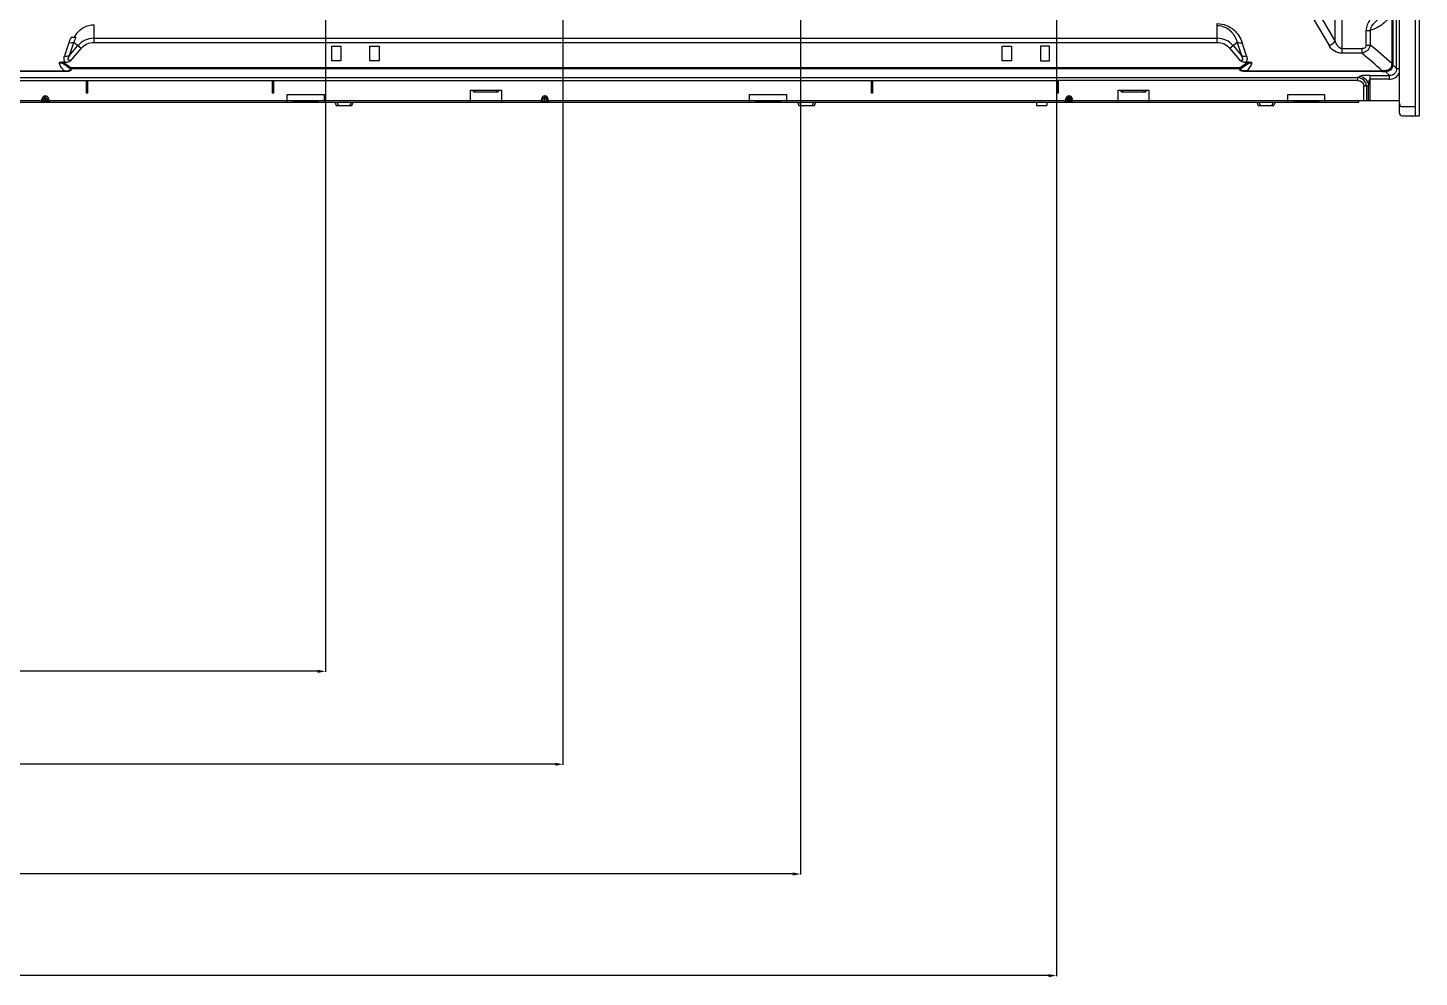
# Model space of a CAD drawing. Header units: millimetres. Extents: x -815 to 2586, y -393 to 7795.
# Drawn here: x 1975.6 to 2426.8, y -242.7 to 65.4 of the extents above; entities that cross this region are included whole.
import ezdxf

# ---------------------------------------------------------------- set-up
doc = ezdxf.new("R2010")
doc.units = ezdxf.units.MM
doc.header["$LTSCALE"] = 46.255
doc.header["$PDMODE"] = 3
doc.header["$PDSIZE"] = 0.3125
doc.layers.get('0').update_dxf_attribs({"linetype": 'CONTINUOUS'})
doc.layers.get('Defpoints').update_dxf_attribs({"linetype": 'CONTINUOUS'})
doc.styles.get("Standard").update_dxf_attribs({"font": 'simfang.ttf'})
doc.dimstyles.new('DIMSTYLE_1', dxfattribs={"dimtxt": 3.5, "dimasz": 2.5, "dimexe": 0.18, "dimexo": 0.0625, "dimgap": 0.09, "dimtad": 1, "dimdsep": 46, "dimtxsty": 'Standard', "dimblk": '_FILLED', "dimblk1": '_FILLED', "dimblk2": '_FILLED', "dimcen": 0.09, "dimclrt": 5, "dimadec": 0, "dimazin": 0, "dimtp": 0.01, "dimtm": 0.01, "dimtfac": 1, "dimtofl": 0, "dimtmove": 0, "dimatfit": 3, "dimldrblk": '_FILLED', "dimfxl": 1, "dimtolj": 1, "dimarcsym": 0})

# ---------------------------------------------------------------- blocks, each defined once
blk = doc.blocks.new('2321213')
at = {"color": 7, "linetype": 'Continuous'}
for p, q in [((-1739.01, -2557.51), (-1739.01, -2420.54)), ((-1738.71, -2420.49), (-1738.71, -2557.51)), ((-1740.31, -2557.26), (-1740.31, -2421.83)), ((-1740.55, -2553.67), (-1740.55, -2431.54)), ((-1745.51, -2551.42), (-1745.51, -2546.42)), ((-1744.98, -2546.42), (-1744.98, -2552.44)), ((-1745.51, -2551.42), (-1746.89, -2549.08)), ((-1740.92, -2549.1), (-1740.92, -2553.25)), ((-1740.85, -2549.1), (-1740.85, -2553.25)), ((-1846.1, -2550.13), (-1846.1, -2551.58)), ((-1755.08, -2551.58), (-1755.08, -2550.03)), ((-1747.38, -2549.47), (-1746.01, -2551.81)), ((-1847.92, -2551.12), (-1847.56, -2551.12)), ((-1846.1, -2551.21), (-1755.08, -2551.21)), ((-1743.01, -2550.58), (-1742.66, -2550.58)), ((-1743.01, -2551.77), (-1743.01, -2550.58)), ((-1742.66, -2551.77), (-1742.66, -2550.58)), ((-1848.13, -2551.59), (-1848.48, -2552.65)), ((-1848.07, -2552.61), (-1847.72, -2551.56)), ((-1848.07, -2552.61), (-1847.4, -2551.82)), ((-1847.88, -2552.95), (-1847.12, -2552.06)), ((-1847.12, -2552.06), (-1847.72, -2551.56)), ((-1755.08, -2551.58), (-1846.1, -2551.58)), ((-1753.46, -2551.56), (-1754.05, -2552.06)), ((-1754.05, -2552.06), (-1753.3, -2552.95)), ((-1753.77, -2551.82), (-1753.11, -2552.61)), ((-1753.46, -2551.56), (-1753.11, -2552.61)), ((-1752.69, -2552.65), (-1753.04, -2551.59)), ((-1744.98, -2552.06), (-1743.33, -2552.06)), ((-1743.33, -2552.44), (-1744.98, -2552.44)), ((-1743.33, -2552.44), (-1743.33, -2552.06)), ((-1743.01, -2551.77), (-1742.66, -2551.77)), ((-1848.4, -2553.17), (-1848.69, -2553.17)), ((-1848.01, -2553.58), (-1848.07, -2553.66)), ((-1847.94, -2553.6), (-1753.24, -2553.6)), ((-1847.94, -2553.81), (-1847.94, -2553.6)), ((-1753.24, -2553.7), (-1847.94, -2553.7)), ((-1753.24, -2553.81), (-1753.24, -2553.6)), ((-1753.17, -2553.58), (-1753.11, -2553.66)), ((-1752.49, -2553.17), (-1752.77, -2553.17)), ((-1740.92, -2553.25), (-1740.85, -2553.25)), ((-1740.55, -2553.67), (-1740.84, -2553.38)), ((-1740.55, -2553.67), (-1740.31, -2553.67)), ((-1972.43, -2554.41), (-1743.69, -2554.41)), ((-1767.96, -2554.67), (-1948.16, -2554.67)), ((-1867.57, -2553.88), (-1848.47, -2553.88)), ((-1848.47, -2553.9), (-1867.57, -2553.9)), ((-1848.47, -2553.9), (-1848.47, -2553.88)), ((-1846.69, -2555.67), (-1846.69, -2554.66)), ((-1846.61, -2554.66), (-1846.61, -2555.67)), ((-1831.62, -2555.67), (-1831.62, -2554.66)), ((-1831.55, -2554.66), (-1831.55, -2555.67)), ((-1783.1, -2555.67), (-1783.1, -2554.66)), ((-1783.02, -2554.66), (-1783.02, -2555.67)), ((-1768.03, -2555.67), (-1768.03, -2554.66)), ((-1743.67, -2554.65), (-1767.96, -2554.65)), ((-1767.96, -2554.66), (-1767.96, -2555.67)), ((-1752.68, -2553.85), (-1741.7, -2553.85)), ((-1752.68, -2553.92), (-1752.68, -2553.85)), ((-1741.7, -2553.92), (-1752.68, -2553.92)), ((-1743.5, -2554.29), (-1743.69, -2554.41)), ((-1743.69, -2554.65), (-1743.69, -2554.41)), ((-1742.7, -2554.23), (-1741.12, -2554.23)), ((-1742.7, -2554.23), (-1742.7, -2556.26)), ((-1741.12, -2554.54), (-1742.7, -2554.54)), ((-1741.7, -2553.92), (-1741.7, -2553.85)), ((-1741.42, -2553.93), (-1741.12, -2554.23)), ((-1741.12, -2554.54), (-1741.12, -2554.23)), ((-1850.07, -2555.9), (-1850, -2555.9)), ((-1850.07, -2555.9), (-1850.07, -2556.41)), ((-1850, -2556.41), (-1850, -2555.9)), ((-1846.61, -2555.67), (-1846.69, -2555.67)), ((-1831.55, -2555.67), (-1831.62, -2555.67)), ((-1830.45, -2555.79), (-1827.45, -2555.79)), ((-1830.45, -2556.41), (-1830.45, -2555.79)), ((-1827.45, -2555.79), (-1827.45, -2556.41)), ((-1815.58, -2555.42), (-1813.08, -2555.42)), ((-1815.58, -2556.41), (-1815.58, -2555.42)), ((-1815.33, -2555.57), (-1815.33, -2555.42)), ((-1815.33, -2555.57), (-1813.33, -2555.57)), ((-1815.21, -2555.42), (-1815.21, -2555.57)), ((-1813.46, -2555.57), (-1813.46, -2555.42)), ((-1813.33, -2555.42), (-1813.33, -2555.57)), ((-1813.08, -2555.42), (-1813.08, -2556.41)), ((-1809.59, -2555.9), (-1809.52, -2555.9)), ((-1809.59, -2555.9), (-1809.59, -2556.41)), ((-1809.52, -2556.41), (-1809.52, -2555.9)), ((-1792.97, -2555.79), (-1789.97, -2555.79)), ((-1792.97, -2556.41), (-1792.97, -2555.79)), ((-1789.97, -2555.79), (-1789.97, -2556.41)), ((-1783.02, -2555.67), (-1783.1, -2555.67)), ((-1767.96, -2555.67), (-1768.03, -2555.67)), ((-1767.12, -2555.9), (-1767.05, -2555.9)), ((-1767.12, -2555.9), (-1767.12, -2556.41)), ((-1767.05, -2556.41), (-1767.05, -2555.9)), ((-1763.11, -2555.42), (-1760.61, -2555.42)), ((-1763.11, -2556.41), (-1763.11, -2555.42)), ((-1762.86, -2555.57), (-1762.86, -2555.42)), ((-1762.86, -2555.57), (-1760.86, -2555.57)), ((-1762.73, -2555.42), (-1762.73, -2555.57)), ((-1760.98, -2555.57), (-1760.98, -2555.42)), ((-1760.86, -2555.42), (-1760.86, -2555.57)), ((-1760.61, -2555.42), (-1760.61, -2556.41)), ((-1749.36, -2555.79), (-1746.37, -2555.79)), ((-1749.36, -2556.41), (-1749.36, -2555.79)), ((-1746.37, -2555.79), (-1746.37, -2556.41)), ((-1742.97, -2555.11), (-1743.19, -2555.11)), ((-1743.19, -2556.26), (-1743.19, -2555.11)), ((-1742.97, -2555.11), (-1742.82, -2555.02)), ((-1742.97, -2555.11), (-1742.97, -2556.26)), ((-1742.82, -2556.26), (-1742.82, -2555.02)), ((-1972.5, -2556.41), (-1743.61, -2556.41)), ((-1861.06, -2556.27), (-1850.34, -2556.26)), ((-1850.28, -2556.08), (-1850.34, -2556.26)), ((-1850.34, -2556.26), (-1850.22, -2556.3)), ((-1850.17, -2556.11), (-1850.28, -2556.08)), ((-1850.17, -2556.33), (-1850.23, -2556.33)), ((-1850.22, -2556.3), (-1850.17, -2556.11)), ((-1850.17, -2556.33), (-1850.17, -2556.26)), ((-1850, -2556.01), (-1850.07, -2556.01)), ((-1850.07, -2556.4), (-1850, -2556.4)), ((-1849.79, -2556.08), (-1849.91, -2556.11)), ((-1849.91, -2556.11), (-1849.85, -2556.3)), ((-1849.91, -2556.26), (-1849.91, -2556.33)), ((-1849.85, -2556.33), (-1849.91, -2556.33)), ((-1849.85, -2556.3), (-1849.73, -2556.26)), ((-1849.73, -2556.26), (-1849.79, -2556.08)), ((-1849.73, -2556.26), (-1809.86, -2556.26)), ((-1829.95, -2556.41), (-1829.95, -2556.32)), ((-1829.82, -2556.31), (-1829.82, -2556.27)), ((-1828.07, -2556.31), (-1829.82, -2556.31)), ((-1829.82, -2556.31), (-1829.82, -2556.41)), ((-1828.07, -2556.31), (-1828.07, -2556.27)), ((-1828.07, -2556.31), (-1828.07, -2556.41)), ((-1827.95, -2556.32), (-1827.95, -2556.41)), ((-1826.57, -2556.41), (-1826.46, -2556.66)), ((-1826.46, -2556.66), (-1825.19, -2556.66)), ((-1826.28, -2556.66), (-1826.39, -2556.41)), ((-1825.26, -2556.41), (-1825.37, -2556.66)), ((-1825.19, -2556.66), (-1825.08, -2556.41)), ((-1809.8, -2556.08), (-1809.86, -2556.26)), ((-1809.86, -2556.26), (-1809.75, -2556.3)), ((-1809.69, -2556.11), (-1809.8, -2556.08)), ((-1809.75, -2556.3), (-1809.69, -2556.11)), ((-1809.69, -2556.33), (-1809.75, -2556.33)), ((-1809.69, -2556.33), (-1809.69, -2556.11)), ((-1809.52, -2556.01), (-1809.59, -2556.01)), ((-1809.59, -2556.4), (-1809.52, -2556.4)), ((-1809.31, -2556.08), (-1809.43, -2556.11)), ((-1809.43, -2556.11), (-1809.37, -2556.3)), ((-1809.43, -2556.11), (-1809.43, -2556.33)), ((-1809.37, -2556.33), (-1809.43, -2556.33)), ((-1809.37, -2556.3), (-1809.25, -2556.26)), ((-1809.25, -2556.26), (-1809.31, -2556.08)), ((-1809.25, -2556.26), (-1767.39, -2556.26)), ((-1792.47, -2556.41), (-1792.47, -2556.32)), ((-1792.34, -2556.31), (-1792.34, -2556.27)), ((-1790.59, -2556.31), (-1792.34, -2556.31)), ((-1792.34, -2556.31), (-1792.34, -2556.41)), ((-1790.59, -2556.31), (-1790.59, -2556.27)), ((-1790.59, -2556.31), (-1790.59, -2556.41)), ((-1790.47, -2556.32), (-1790.47, -2556.41)), ((-1789.09, -2556.41), (-1788.98, -2556.66)), ((-1788.98, -2556.66), (-1787.71, -2556.66)), ((-1788.8, -2556.66), (-1788.91, -2556.41)), ((-1787.78, -2556.41), (-1787.89, -2556.66)), ((-1787.71, -2556.66), (-1787.59, -2556.41)), ((-1769.73, -2556.41), (-1769.73, -2556.66)), ((-1769.73, -2556.66), (-1768.87, -2556.66)), ((-1768.87, -2556.41), (-1768.87, -2556.66)), ((-1767.33, -2556.08), (-1767.39, -2556.26)), ((-1767.39, -2556.26), (-1767.27, -2556.3)), ((-1767.21, -2556.11), (-1767.33, -2556.08)), ((-1767.27, -2556.3), (-1767.21, -2556.11)), ((-1767.21, -2556.33), (-1767.27, -2556.33)), ((-1767.21, -2556.33), (-1767.21, -2556.11)), ((-1767.05, -2556.01), (-1767.12, -2556.01)), ((-1767.12, -2556.4), (-1767.05, -2556.4)), ((-1766.83, -2556.08), (-1766.95, -2556.11)), ((-1766.95, -2556.11), (-1766.89, -2556.3)), ((-1766.95, -2556.11), (-1766.95, -2556.33)), ((-1766.89, -2556.33), (-1766.95, -2556.33)), ((-1766.89, -2556.3), (-1766.78, -2556.26)), ((-1766.78, -2556.26), (-1766.83, -2556.08)), ((-1766.78, -2556.26), (-1740.31, -2556.26)), ((-1751.86, -2556.41), (-1751.75, -2556.66)), ((-1751.75, -2556.66), (-1750.48, -2556.66)), ((-1751.57, -2556.66), (-1751.68, -2556.41)), ((-1750.55, -2556.41), (-1750.66, -2556.66)), ((-1750.48, -2556.66), (-1750.36, -2556.41)), ((-1748.87, -2556.41), (-1748.87, -2556.32)), ((-1748.74, -2556.31), (-1748.74, -2556.27)), ((-1746.99, -2556.31), (-1748.74, -2556.31)), ((-1748.74, -2556.31), (-1748.74, -2556.41)), ((-1746.99, -2556.31), (-1746.99, -2556.27)), ((-1746.99, -2556.31), (-1746.99, -2556.41)), ((-1746.87, -2556.32), (-1746.87, -2556.41)), ((-1743.61, -2556.41), (-1743.61, -2556.26)), ((-1740.06, -2556.76), (-1739.01, -2556.76)), ((-1740.06, -2557.51), (-1738.71, -2557.51))]:
    blk.add_line(p, q, dxfattribs=at)
for centre, radius, start, end in [((-1845.81, -2552.36), 2.45, 149.635, 161.8395), ((-1845.85, -2552), 1.92, 152.7312, 166.7328), ((-1845.92, -2552.08), 2.01, 141.84, 151.5203), ((-1846.1, -2552.92), 1.7, 90, 140), ((-1755.08, -2552.92), 1.7, 40, 90), ((-1846.1, -2552.92), 1.34, 90, 140), ((-1755.08, -2552.92), 1.34, 40, 90), ((-1785.76, -2603.33), 66.25, 48.3164, 50.1787), ((-1781.96, -2599.76), 62.02, 48.5781, 50.6853), ((-1848.69, -2554.15), 0.982, 89.9967, 103.6855), ((-1752.49, -2554.15), 0.98, 76.3018, 90.0097), ((-1737.31, -2553.54), 3.63, 175.3193, 177.7232), ((-1738.42, -2553.24), 2.43, 180.0718, 183.1555), ((-1849.98, -2556.17), 0.314, 154.5642, 161.9294), ((-1850.36, -2556.27), 0.147, 302.5844, 317.4358), ((-1850.06, -2556.29), 0.11, 198.7076, 205.8705), ((-1849.71, -2556.27), 0.147, 223.2816, 237.9064), ((-1852.97, -2556.44), 3.24, 1.8259, 3.1706), ((-1828.03, -2586.75), 30.43, 89.9405, 90.074), ((-1809.88, -2556.27), 0.147, 302.5844, 317.4358), ((-1809.58, -2556.29), 0.11, 198.7076, 205.8699), ((-1809.23, -2556.27), 0.147, 223.2816, 237.9064), ((-1812.49, -2556.44), 3.24, 1.8259, 3.1706), ((-1790.55, -2586.75), 30.43, 89.9405, 90.074), ((-1767.41, -2556.27), 0.147, 302.5844, 317.4358), ((-1767.1, -2556.29), 0.11, 198.7076, 205.8699), ((-1766.76, -2556.27), 0.147, 223.2816, 237.9064), ((-1770.01, -2556.44), 3.24, 1.8259, 3.1706), ((-1746.95, -2586.75), 30.43, 89.9405, 90.074), ((-1740.06, -2556.51), 0.25, 180, 270), ((-1740.06, -2557.26), 0.25, 180, 270)]:
    blk.add_arc(centre, radius, start, end, dxfattribs=at)
for points, knots in [([(-1742.17, -2548.98), (-1742.27, -2549.1), (-1742.45, -2549.34), (-1742.71, -2549.72), (-1742.94, -2550.12), (-1743, -2550.43), (-1743.01, -2550.58)], [0, 0, 0, 0, 0.249691, 0.500133, 0.749846, 1, 1, 1, 1]), ([(-1740.92, -2549.1), (-1741.08, -2549.47), (-1741.58, -2550.12), (-1742.3, -2550.47), (-1742.66, -2550.58)], [0, 0, 0, 0, 0.519019, 1, 1, 1, 1]), ([(-1847.5, -2550.83), (-1847.34, -2550.63), (-1846.92, -2550.27), (-1846.37, -2550.13), (-1846.09, -2550.13)], [0, 0, 0, 0, 0.475128, 1, 1, 1, 1]), ([(-1755.08, -2550.03), (-1754.83, -2550.03), (-1754.33, -2550.13), (-1753.55, -2550.61), (-1753.17, -2551.19), (-1753.04, -2551.59)], [0, 0, 0, 0, 0.278584, 0.538082, 1, 1, 1, 1]), ([(-1755.08, -2550.19), (-1754.87, -2550.19), (-1754.45, -2550.28), (-1753.82, -2550.71), (-1753.54, -2551.22), (-1753.46, -2551.56)], [0, 0, 0, 0, 0.281987, 0.542454, 1, 1, 1, 1]), ([(-1742.66, -2550.58), (-1742.64, -2550.34), (-1742.27, -2549.89), (-1741.9, -2549.53), (-1741.72, -2549.31)], [0, 0, 0, 0, 0.459758, 1, 1, 1, 1]), ([(-1746.01, -2551.81), (-1745.95, -2551.79), (-1745.76, -2551.71), (-1745.59, -2551.56), (-1745.51, -2551.42)], [0, 0, 0, 0, 0.256498, 1, 1, 1, 1]), ([(-1744.98, -2552.06), (-1745.06, -2552.06), (-1745.24, -2551.98), (-1745.4, -2551.73), (-1745.48, -2551.53), (-1745.51, -2551.42)], [0, 0, 0, 0, 0.257319, 0.631484, 1, 1, 1, 1]), ([(-1847.72, -2551.56), (-1847.75, -2551.57), (-1847.88, -2551.62), (-1848.03, -2551.61), (-1848.13, -2551.59)], [0, 0, 0, 0, 0.221997, 1, 1, 1, 1]), ([(-1753.04, -2551.59), (-1753.08, -2551.6), (-1753.22, -2551.62), (-1753.37, -2551.6), (-1753.46, -2551.56)], [0, 0, 0, 0, 0.272126, 1, 1, 1, 1]), ([(-1744.98, -2552.44), (-1745.2, -2552.44), (-1745.62, -2552.3), (-1745.91, -2551.98), (-1746.01, -2551.81)], [0, 0, 0, 0, 0.529259, 1, 1, 1, 1]), ([(-1742.66, -2551.77), (-1742.71, -2551.93), (-1742.86, -2552.24), (-1743.17, -2552.39), (-1743.33, -2552.44)], [0, 0, 0, 0, 0.501188, 1, 1, 1, 1]), ([(-1743.01, -2551.77), (-1743.01, -2551.85), (-1743.07, -2552.02), (-1743.25, -2552.06), (-1743.33, -2552.06)], [0, 0, 0, 0, 0.485313, 1, 1, 1, 1]), ([(-1848.92, -2553.2), (-1848.84, -2553.2), (-1848.51, -2553.28), (-1848.26, -2553.51), (-1848.07, -2553.66)], [0, 0, 0, 0, 0.246571, 1, 1, 1, 1]), ([(-1848.47, -2553.88), (-1848.53, -2553.83), (-1848.72, -2553.64), (-1848.85, -2553.39), (-1848.92, -2553.2)], [0, 0, 0, 0, 0.262853, 1, 1, 1, 1]), ([(-1848.4, -2553.17), (-1848.47, -2553.1), (-1848.55, -2552.92), (-1848.51, -2552.74), (-1848.48, -2552.65)], [0, 0, 0, 0, 0.506393, 1, 1, 1, 1]), ([(-1848.48, -2552.65), (-1848.44, -2552.66), (-1848.31, -2552.67), (-1848.16, -2552.66), (-1848.07, -2552.61)], [0, 0, 0, 0, 0.272126, 1, 1, 1, 1]), ([(-1848.4, -2553.17), (-1848.35, -2553.17), (-1848.16, -2553.15), (-1847.99, -2553.04), (-1847.88, -2552.95)], [0, 0, 0, 0, 0.251244, 1, 1, 1, 1]), ([(-1847.88, -2552.95), (-1847.91, -2552.96), (-1847.96, -2552.99), (-1848.05, -2553.01), (-1848.15, -2553.02), (-1848.2, -2552.93), (-1848.18, -2552.85), (-1848.14, -2552.74), (-1848.1, -2552.66), (-1848.07, -2552.61)], [0, 0, 0, 0, 0.13408, 0.267308, 0.394222, 0.506197, 0.625144, 0.748305, 1, 1, 1, 1]), ([(-1847.94, -2553.81), (-1847.96, -2553.81), (-1848.03, -2553.77), (-1848.05, -2553.7), (-1848.07, -2553.66)], [0, 0, 0, 0, 0.326587, 1, 1, 1, 1]), ([(-1753.3, -2552.95), (-1753.27, -2552.96), (-1753.21, -2552.99), (-1753.13, -2553.01), (-1753.03, -2553.02), (-1752.98, -2552.93), (-1753, -2552.85), (-1753.04, -2552.74), (-1753.08, -2552.66), (-1753.11, -2552.61)], [0, 0, 0, 0, 0.134073, 0.267294, 0.394217, 0.506213, 0.625171, 0.748323, 1, 1, 1, 1]), ([(-1753.11, -2553.66), (-1753.12, -2553.68), (-1753.14, -2553.74), (-1753.19, -2553.81), (-1753.24, -2553.81)], [0, 0, 0, 0, 0.299802, 1, 1, 1, 1]), ([(-1753.11, -2552.61), (-1753.08, -2552.63), (-1752.95, -2552.67), (-1752.8, -2552.67), (-1752.69, -2552.65)], [0, 0, 0, 0, 0.221998, 1, 1, 1, 1]), ([(-1753.11, -2553.66), (-1752.91, -2553.51), (-1752.66, -2553.28), (-1752.34, -2553.2), (-1752.26, -2553.2)], [0, 0, 0, 0, 0.753561, 1, 1, 1, 1]), ([(-1752.69, -2552.65), (-1752.67, -2552.74), (-1752.63, -2552.92), (-1752.71, -2553.1), (-1752.77, -2553.17)], [0, 0, 0, 0, 0.493564, 1, 1, 1, 1]), ([(-1752.26, -2553.2), (-1752.28, -2553.26), (-1752.38, -2553.5), (-1752.53, -2553.72), (-1752.68, -2553.85)], [0, 0, 0, 0, 0.242469, 1, 1, 1, 1]), ([(-1740.84, -2553.38), (-1740.85, -2553.52), (-1740.97, -2553.82), (-1741.27, -2553.93), (-1741.42, -2553.93)], [0, 0, 0, 0, 0.49996, 1, 1, 1, 1]), ([(-1740.93, -2553.4), (-1740.94, -2553.51), (-1741.04, -2553.74), (-1741.27, -2553.84), (-1741.38, -2553.84)], [0, 0, 0, 0, 0.501998, 1, 1, 1, 1]), ([(-1740.55, -2553.67), (-1740.54, -2553.82), (-1740.64, -2554.14), (-1740.97, -2554.24), (-1741.12, -2554.23)], [0, 0, 0, 0, 0.499939, 1, 1, 1, 1]), ([(-1740.84, -2553.38), (-1740.85, -2553.38), (-1740.88, -2553.39), (-1740.91, -2553.39), (-1740.93, -2553.4)], [0, 0, 0, 0, 0.175587, 1, 1, 1, 1]), ([(-1848.47, -2553.9), (-1848.37, -2553.9), (-1848.19, -2553.89), (-1848, -2553.86), (-1847.94, -2553.81)], [0, 0, 0, 0, 0.565563, 1, 1, 1, 1]), ([(-1847.94, -2553.81), (-1847.97, -2553.83), (-1848.05, -2553.85), (-1848.23, -2553.88), (-1848.37, -2553.88), (-1848.47, -2553.88)], [0, 0, 0, 0, 0.202663, 0.451173, 1, 1, 1, 1]), ([(-1752.68, -2553.92), (-1752.79, -2553.92), (-1752.95, -2553.91), (-1753.13, -2553.87), (-1753.22, -2553.84), (-1753.24, -2553.81)], [0, 0, 0, 0, 0.573227, 0.825572, 1, 1, 1, 1]), ([(-1752.68, -2553.85), (-1752.78, -2553.86), (-1752.93, -2553.87), (-1753.11, -2553.84), (-1753.21, -2553.84), (-1753.24, -2553.81)], [0, 0, 0, 0, 0.539852, 0.786132, 1, 1, 1, 1]), ([(-1742.97, -2555.11), (-1742.98, -2554.93), (-1743.14, -2554.57), (-1743.51, -2554.42), (-1743.69, -2554.41)], [0, 0, 0, 0, 0.500246, 1, 1, 1, 1]), ([(-1743.67, -2554.65), (-1743.55, -2554.65), (-1743.29, -2554.74), (-1743.19, -2554.99), (-1743.19, -2555.11)], [0, 0, 0, 0, 0.505176, 1, 1, 1, 1]), ([(-1742.7, -2554.23), (-1742.84, -2554.23), (-1743.05, -2554.23), (-1743.32, -2554.24), (-1743.45, -2554.27), (-1743.5, -2554.29)], [0, 0, 0, 0, 0.527205, 0.78803, 1, 1, 1, 1]), ([(-1743.5, -2554.29), (-1743.33, -2554.32), (-1743.01, -2554.52), (-1742.85, -2554.85), (-1742.82, -2555.02)], [0, 0, 0, 0, 0.488518, 1, 1, 1, 1]), ([(-1742.7, -2554.54), (-1742.77, -2554.57), (-1742.8, -2554.78), (-1742.81, -2554.94), (-1742.82, -2555.02)], [0, 0, 0, 0, 0.491516, 1, 1, 1, 1]), ([(-1741.42, -2553.93), (-1741.41, -2553.93), (-1741.4, -2553.9), (-1741.39, -2553.86), (-1741.38, -2553.84)], [0, 0, 0, 0, 0.182576, 1, 1, 1, 1]), ([(-1741.12, -2554.54), (-1740.95, -2554.54), (-1740.59, -2554.44), (-1740.37, -2554.15), (-1740.31, -2554)], [0, 0, 0, 0, 0.500484, 1, 1, 1, 1]), ([(-1850.07, -2555.9), (-1850.11, -2555.91), (-1850.2, -2555.93), (-1850.25, -2556), (-1850.27, -2556.04)], [0, 0, 0, 0, 0.49895, 1, 1, 1, 1]), ([(-1809.59, -2555.9), (-1809.64, -2555.91), (-1809.74, -2555.94), (-1809.79, -2556.03), (-1809.8, -2556.08)], [0, 0, 0, 0, 0.498273, 1, 1, 1, 1]), ([(-1809.31, -2556.08), (-1809.33, -2556.03), (-1809.38, -2555.94), (-1809.48, -2555.91), (-1809.52, -2555.9)], [0, 0, 0, 0, 0.501729, 1, 1, 1, 1]), ([(-1767.12, -2555.9), (-1767.16, -2555.91), (-1767.26, -2555.94), (-1767.31, -2556.03), (-1767.33, -2556.08)], [0, 0, 0, 0, 0.498273, 1, 1, 1, 1]), ([(-1766.83, -2556.08), (-1766.85, -2556.03), (-1766.9, -2555.94), (-1767, -2555.91), (-1767.05, -2555.9)], [0, 0, 0, 0, 0.501729, 1, 1, 1, 1]), ([(-1850.34, -2556.26), (-1850.34, -2556.28), (-1850.34, -2556.32), (-1850.35, -2556.36), (-1850.35, -2556.39)], [0, 0, 0, 0, 0.297637, 1, 1, 1, 1]), ([(-1850.35, -2556.39), (-1850.35, -2556.4), (-1850.34, -2556.4), (-1850.35, -2556.41), (-1850.35, -2556.41)], [0, 0, 0, 0, 0.740667, 1, 1, 1, 1]), ([(-1850.28, -2556.39), (-1850.29, -2556.4), (-1850.3, -2556.4), (-1850.3, -2556.41), (-1850.31, -2556.41)], [0, 0, 0, 0, 0.503376, 1, 1, 1, 1]), ([(-1850.23, -2556.33), (-1850.23, -2556.33), (-1850.23, -2556.31), (-1850.23, -2556.31), (-1850.22, -2556.3)], [0, 0, 0, 0, 0.301844, 1, 1, 1, 1]), ([(-1850.07, -2556.4), (-1850.08, -2556.4), (-1850.1, -2556.39), (-1850.12, -2556.39), (-1850.13, -2556.38)], [0, 0, 0, 0, 0.328476, 1, 1, 1, 1]), ([(-1849.98, -2556.39), (-1849.98, -2556.39), (-1849.99, -2556.4), (-1850, -2556.4), (-1850, -2556.4)], [0, 0, 0, 0, 0.465541, 1, 1, 1, 1]), ([(-1849.91, -2556.33), (-1849.91, -2556.33), (-1849.92, -2556.36), (-1849.95, -2556.39), (-1849.98, -2556.39)], [0, 0, 0, 0, 0.194598, 1, 1, 1, 1]), ([(-1849.85, -2556.3), (-1849.85, -2556.31), (-1849.85, -2556.31), (-1849.84, -2556.33), (-1849.85, -2556.33)], [0, 0, 0, 0, 0.697971, 1, 1, 1, 1]), ([(-1849.73, -2556.41), (-1849.72, -2556.41), (-1849.74, -2556.37), (-1849.73, -2556.36), (-1849.73, -2556.34)], [0, 0, 0, 0, 0.267758, 1, 1, 1, 1]), ([(-1829.82, -2556.31), (-1829.84, -2556.31), (-1829.87, -2556.31), (-1829.91, -2556.31), (-1829.94, -2556.32)], [0, 0, 0, 0, 0.316652, 1, 1, 1, 1]), ([(-1827.95, -2556.32), (-1827.94, -2556.32), (-1827.99, -2556.31), (-1827.99, -2556.31), (-1828, -2556.31)], [0, 0, 0, 0, 0.488228, 1, 1, 1, 1]), ([(-1809.86, -2556.26), (-1809.86, -2556.28), (-1809.86, -2556.32), (-1809.87, -2556.37), (-1809.86, -2556.39), (-1809.87, -2556.41), (-1809.87, -2556.41)], [0, 0, 0, 0, 0.38189, 0.706796, 0.923336, 1, 1, 1, 1]), ([(-1809.8, -2556.39), (-1809.81, -2556.4), (-1809.82, -2556.4), (-1809.83, -2556.41), (-1809.83, -2556.41)], [0, 0, 0, 0, 0.503376, 1, 1, 1, 1]), ([(-1809.75, -2556.33), (-1809.75, -2556.33), (-1809.75, -2556.31), (-1809.75, -2556.31), (-1809.75, -2556.3)], [0, 0, 0, 0, 0.301844, 1, 1, 1, 1]), ([(-1809.69, -2556.11), (-1809.68, -2556.1), (-1809.67, -2556.06), (-1809.63, -2556.01), (-1809.59, -2556.01)], [0, 0, 0, 0, 0.286117, 1, 1, 1, 1]), ([(-1809.59, -2556.4), (-1809.61, -2556.4), (-1809.65, -2556.39), (-1809.67, -2556.36), (-1809.68, -2556.34)], [0, 0, 0, 0, 0.4111, 1, 1, 1, 1]), ([(-1809.52, -2556.01), (-1809.51, -2556.01), (-1809.46, -2556.03), (-1809.44, -2556.08), (-1809.43, -2556.11)], [0, 0, 0, 0, 0.26226, 1, 1, 1, 1]), ([(-1809.5, -2556.39), (-1809.5, -2556.39), (-1809.51, -2556.4), (-1809.52, -2556.4), (-1809.52, -2556.4)], [0, 0, 0, 0, 0.479917, 1, 1, 1, 1]), ([(-1809.43, -2556.33), (-1809.43, -2556.33), (-1809.44, -2556.36), (-1809.47, -2556.39), (-1809.5, -2556.39)], [0, 0, 0, 0, 0.206897, 1, 1, 1, 1]), ([(-1809.37, -2556.3), (-1809.37, -2556.31), (-1809.37, -2556.31), (-1809.37, -2556.33), (-1809.37, -2556.33)], [0, 0, 0, 0, 0.697971, 1, 1, 1, 1]), ([(-1809.25, -2556.41), (-1809.24, -2556.41), (-1809.26, -2556.37), (-1809.25, -2556.36), (-1809.25, -2556.34)], [0, 0, 0, 0, 0.267758, 1, 1, 1, 1]), ([(-1792.34, -2556.31), (-1792.35, -2556.31), (-1792.39, -2556.31), (-1792.43, -2556.31), (-1792.46, -2556.32)], [0, 0, 0, 0, 0.316652, 1, 1, 1, 1]), ([(-1790.47, -2556.32), (-1790.46, -2556.32), (-1790.5, -2556.31), (-1790.51, -2556.31), (-1790.52, -2556.31)], [0, 0, 0, 0, 0.488228, 1, 1, 1, 1]), ([(-1767.39, -2556.26), (-1767.39, -2556.28), (-1767.39, -2556.32), (-1767.39, -2556.37), (-1767.39, -2556.39), (-1767.39, -2556.41), (-1767.39, -2556.41)], [0, 0, 0, 0, 0.38189, 0.706796, 0.923336, 1, 1, 1, 1]), ([(-1767.33, -2556.39), (-1767.33, -2556.4), (-1767.34, -2556.4), (-1767.35, -2556.41), (-1767.35, -2556.41)], [0, 0, 0, 0, 0.503376, 1, 1, 1, 1]), ([(-1767.27, -2556.33), (-1767.27, -2556.33), (-1767.27, -2556.31), (-1767.27, -2556.31), (-1767.27, -2556.3)], [0, 0, 0, 0, 0.301844, 1, 1, 1, 1]), ([(-1767.21, -2556.11), (-1767.21, -2556.1), (-1767.19, -2556.06), (-1767.15, -2556.01), (-1767.12, -2556.01)], [0, 0, 0, 0, 0.286118, 1, 1, 1, 1]), ([(-1767.12, -2556.4), (-1767.13, -2556.4), (-1767.17, -2556.39), (-1767.19, -2556.36), (-1767.2, -2556.34)], [0, 0, 0, 0, 0.4111, 1, 1, 1, 1]), ([(-1767.05, -2556.01), (-1767.03, -2556.01), (-1766.98, -2556.03), (-1766.96, -2556.08), (-1766.95, -2556.11)], [0, 0, 0, 0, 0.26226, 1, 1, 1, 1]), ([(-1767.02, -2556.39), (-1767.02, -2556.39), (-1767.03, -2556.4), (-1767.04, -2556.4), (-1767.05, -2556.4)], [0, 0, 0, 0, 0.479917, 1, 1, 1, 1]), ([(-1766.95, -2556.33), (-1766.95, -2556.33), (-1766.97, -2556.36), (-1766.99, -2556.39), (-1767.02, -2556.39)], [0, 0, 0, 0, 0.206897, 1, 1, 1, 1]), ([(-1766.89, -2556.3), (-1766.89, -2556.31), (-1766.89, -2556.31), (-1766.89, -2556.33), (-1766.89, -2556.33)], [0, 0, 0, 0, 0.697971, 1, 1, 1, 1]), ([(-1766.77, -2556.41), (-1766.77, -2556.41), (-1766.78, -2556.37), (-1766.77, -2556.36), (-1766.77, -2556.34)], [0, 0, 0, 0, 0.267758, 1, 1, 1, 1]), ([(-1748.74, -2556.31), (-1748.75, -2556.31), (-1748.79, -2556.31), (-1748.83, -2556.31), (-1748.86, -2556.32)], [0, 0, 0, 0, 0.316652, 1, 1, 1, 1]), ([(-1746.87, -2556.32), (-1746.86, -2556.32), (-1746.9, -2556.31), (-1746.91, -2556.31), (-1746.92, -2556.31)], [0, 0, 0, 0, 0.488228, 1, 1, 1, 1])]:
    blk.add_open_spline(points, degree=3, knots=knots, dxfattribs=at)
for points in [[(-1848.01, -2553.58), (-1848.22, -2553.42), (-1848.44, -2553.25), (-1848.69, -2553.17)], [(-1847.94, -2553.7), (-1847.98, -2553.7), (-1848.03, -2553.68), (-1848.07, -2553.66)], [(-1847.94, -2553.6), (-1847.96, -2553.6), (-1847.99, -2553.6), (-1848.01, -2553.58)], [(-1753.3, -2552.95), (-1753.15, -2553.06), (-1752.96, -2553.17), (-1752.77, -2553.17)], [(-1753.17, -2553.58), (-1753.19, -2553.6), (-1753.21, -2553.6), (-1753.24, -2553.6)], [(-1753.11, -2553.66), (-1753.15, -2553.68), (-1753.19, -2553.7), (-1753.24, -2553.7)], [(-1752.49, -2553.17), (-1752.74, -2553.25), (-1752.96, -2553.42), (-1753.17, -2553.58)], [(-1741.7, -2553.85), (-1741.59, -2553.84), (-1741.49, -2553.84), (-1741.38, -2553.84)], [(-1741.7, -2553.92), (-1741.61, -2553.92), (-1741.51, -2553.92), (-1741.42, -2553.93)], [(-1849.9, -2555.93), (-1849.93, -2555.91), (-1849.97, -2555.91), (-1850, -2555.9)], [(-1849.84, -2555.99), (-1849.86, -2555.96), (-1849.88, -2555.94), (-1849.9, -2555.93)], [(-1850.31, -2556.41), (-1850.32, -2556.41), (-1850.33, -2556.41), (-1850.35, -2556.41)], [(-1850.28, -2556.41), (-1850.25, -2556.41), (-1850.22, -2556.4), (-1850.19, -2556.37)], [(-1850.23, -2556.33), (-1850.23, -2556.34), (-1850.24, -2556.36), (-1850.25, -2556.37)], [(-1850.19, -2556.37), (-1850.18, -2556.36), (-1850.17, -2556.34), (-1850.17, -2556.33)], [(-1850.17, -2556.11), (-1850.16, -2556.08), (-1850.14, -2556.05), (-1850.11, -2556.03)], [(-1850.13, -2556.38), (-1850.14, -2556.37), (-1850.15, -2556.36), (-1850.16, -2556.34)], [(-1850.11, -2556.03), (-1850.1, -2556.02), (-1850.09, -2556.01), (-1850.07, -2556.01)], [(-1850, -2556.01), (-1849.97, -2556.01), (-1849.94, -2556.04), (-1849.93, -2556.07)], [(-1849.93, -2556.07), (-1849.92, -2556.08), (-1849.91, -2556.1), (-1849.91, -2556.11)], [(-1849.91, -2556.33), (-1849.9, -2556.34), (-1849.89, -2556.36), (-1849.88, -2556.37)], [(-1849.88, -2556.37), (-1849.87, -2556.38), (-1849.86, -2556.39), (-1849.84, -2556.4)], [(-1849.82, -2556.37), (-1849.83, -2556.36), (-1849.84, -2556.34), (-1849.85, -2556.33)], [(-1849.79, -2556.08), (-1849.8, -2556.04), (-1849.82, -2556.01), (-1849.84, -2555.99)], [(-1849.84, -2556.4), (-1849.83, -2556.41), (-1849.81, -2556.41), (-1849.79, -2556.41)], [(-1849.73, -2556.41), (-1849.75, -2556.41), (-1849.77, -2556.41), (-1849.79, -2556.4)], [(-1829.89, -2556.26), (-1829.91, -2556.28), (-1829.93, -2556.31), (-1829.95, -2556.32)], [(-1809.83, -2556.41), (-1809.84, -2556.41), (-1809.85, -2556.41), (-1809.87, -2556.41)], [(-1809.8, -2556.41), (-1809.77, -2556.41), (-1809.74, -2556.4), (-1809.71, -2556.37)], [(-1809.75, -2556.33), (-1809.75, -2556.34), (-1809.76, -2556.36), (-1809.77, -2556.37)], [(-1809.71, -2556.37), (-1809.7, -2556.36), (-1809.69, -2556.34), (-1809.69, -2556.33)], [(-1809.43, -2556.33), (-1809.42, -2556.36), (-1809.39, -2556.39), (-1809.36, -2556.4)], [(-1809.34, -2556.37), (-1809.35, -2556.36), (-1809.36, -2556.34), (-1809.37, -2556.33)], [(-1809.36, -2556.4), (-1809.35, -2556.41), (-1809.33, -2556.41), (-1809.31, -2556.41)], [(-1809.25, -2556.41), (-1809.27, -2556.41), (-1809.29, -2556.41), (-1809.31, -2556.4)], [(-1792.41, -2556.26), (-1792.43, -2556.28), (-1792.45, -2556.31), (-1792.47, -2556.32)], [(-1767.35, -2556.41), (-1767.36, -2556.41), (-1767.38, -2556.41), (-1767.39, -2556.41)], [(-1767.33, -2556.41), (-1767.29, -2556.41), (-1767.26, -2556.4), (-1767.24, -2556.37)], [(-1767.27, -2556.33), (-1767.28, -2556.34), (-1767.29, -2556.36), (-1767.3, -2556.37)], [(-1767.24, -2556.37), (-1767.22, -2556.36), (-1767.21, -2556.34), (-1767.21, -2556.33)], [(-1766.95, -2556.33), (-1766.94, -2556.36), (-1766.92, -2556.39), (-1766.89, -2556.4)], [(-1766.86, -2556.37), (-1766.88, -2556.36), (-1766.89, -2556.34), (-1766.89, -2556.33)], [(-1766.89, -2556.4), (-1766.87, -2556.41), (-1766.85, -2556.41), (-1766.83, -2556.41)], [(-1766.77, -2556.41), (-1766.79, -2556.41), (-1766.82, -2556.41), (-1766.83, -2556.4)], [(-1748.81, -2556.26), (-1748.83, -2556.28), (-1748.84, -2556.31), (-1748.87, -2556.32)]]:
    blk.add_open_spline(points, degree=3, dxfattribs=at)
blk = doc.blocks.new('99654')
at = {"color": 1, "linetype": 'Continuous'}
for p, q in [((932.09, -862.47), (932.84, -862.47)), ((932.09, -863.67), (932.09, -862.47)), ((932.84, -862.47), (932.84, -863.67)), ((935.19, -862.47), (935.94, -862.47)), ((935.19, -863.67), (935.19, -862.47)), ((935.94, -862.47), (935.94, -863.67)), ((986.44, -862.47), (987.19, -862.47)), ((986.44, -863.67), (986.44, -862.47)), ((987.19, -862.47), (987.19, -863.67)), ((990.29, -862.47), (989.54, -862.47)), ((989.54, -862.47), (989.54, -863.67)), ((990.29, -863.67), (990.29, -862.47)), ((932.84, -863.67), (932.09, -863.67)), ((935.94, -863.67), (935.19, -863.67)), ((987.19, -863.67), (986.44, -863.67)), ((989.54, -863.67), (990.29, -863.67))]:
    blk.add_line(p, q, dxfattribs=at)
blk = doc.blocks.new('555')
at = {"color": 2}
blk.add_blockref('99654', (-70.43, -1040.72), dxfattribs=at)
blk = doc.blocks.new('_FILLED')
at = {"color": 0, "linetype": 'ByBlock'}
blk.add_solid([(0, 0), (-1, 0.2), (-1, -0.2)], dxfattribs=at)
blk = doc.blocks.new('*D105')
at = {"color": 0, "lineweight": -2, "transparency": 16777216}
for p, q in [((1471.52, 209.32), (1471.52, -143.61)), ((2072.12, 209.32), (2072.12, -143.61)), ((2069.62, -143.43), (1474.02, -143.43))]:
    blk.add_line(p, q, dxfattribs=at)
at = {"layer": 'Defpoints', "color": 0, "transparency": 16777216}
for p in [(1471.52, 209.39), (2072.12, 209.39), (1471.52, -143.43)]:
    blk.add_point(p, dxfattribs=at)
at = {"color": 0, "lineweight": -2, "transparency": 16777216, "xscale": 2.5, "yscale": 2.5, "zscale": 2.5, "rotation": 180}
blk.add_blockref('_FILLED', (1471.52, -143.43), dxfattribs=at)
at = {"color": 0, "lineweight": -2, "transparency": 16777216, "xscale": 2.5, "yscale": 2.5, "zscale": 2.5}
blk.add_blockref('_FILLED', (2072.12, -143.43), dxfattribs=at)
at = {"color": 5, "transparency": 16777216, "insert": (1771.82, -141.56), "char_height": 3.5, "attachment_point": 5}
blk.add_mtext('\\A1;600.6', dxfattribs=at)
blk = doc.blocks.new('*D106')
at = {"color": 0, "lineweight": -2, "transparency": 16777216}
for p, q in [((1471.52, 209.32), (1471.52, -173.77)), ((2149.14, 209.32), (2149.14, -173.77)), ((2146.64, -173.59), (1474.02, -173.59))]:
    blk.add_line(p, q, dxfattribs=at)
at = {"layer": 'Defpoints', "color": 0, "transparency": 16777216}
for p in [(1471.52, 209.39), (2149.14, 209.39), (1471.52, -173.59)]:
    blk.add_point(p, dxfattribs=at)
at = {"color": 0, "lineweight": -2, "transparency": 16777216, "xscale": 2.5, "yscale": 2.5, "zscale": 2.5, "rotation": 180}
blk.add_blockref('_FILLED', (1471.52, -173.59), dxfattribs=at)
at = {"color": 0, "lineweight": -2, "transparency": 16777216, "xscale": 2.5, "yscale": 2.5, "zscale": 2.5}
blk.add_blockref('_FILLED', (2149.14, -173.59), dxfattribs=at)
at = {"color": 5, "transparency": 16777216, "insert": (1810.33, -171.72), "char_height": 3.5, "attachment_point": 5}
blk.add_mtext('\\A1;677.63', dxfattribs=at)
blk = doc.blocks.new('*D107')
at = {"color": 0, "lineweight": -2, "transparency": 16777216}
for p, q in [((1471.52, 209.32), (1471.52, -209.37)), ((2226.14, 209.32), (2226.14, -209.37)), ((2223.64, -209.19), (1474.02, -209.19))]:
    blk.add_line(p, q, dxfattribs=at)
at = {"layer": 'Defpoints', "color": 0, "transparency": 16777216}
for p in [(1471.52, 209.39), (2226.14, 209.39), (1471.52, -209.19)]:
    blk.add_point(p, dxfattribs=at)
at = {"color": 0, "lineweight": -2, "transparency": 16777216, "xscale": 2.5, "yscale": 2.5, "zscale": 2.5, "rotation": 180}
blk.add_blockref('_FILLED', (1471.52, -209.19), dxfattribs=at)
at = {"color": 0, "lineweight": -2, "transparency": 16777216, "xscale": 2.5, "yscale": 2.5, "zscale": 2.5}
blk.add_blockref('_FILLED', (2226.14, -209.19), dxfattribs=at)
at = {"color": 5, "transparency": 16777216, "insert": (1848.83, -207.32), "char_height": 3.5, "attachment_point": 5}
blk.add_mtext('\\A1;754.63', dxfattribs=at)
blk = doc.blocks.new('*D108')
at = {"color": 0, "lineweight": -2, "transparency": 16777216}
for p, q in [((1471.52, 209.26), (1471.52, -242.35)), ((2309.15, 209.32), (2309.15, -242.35)), ((2306.65, -242.17), (1474.02, -242.17))]:
    blk.add_line(p, q, dxfattribs=at)
at = {"layer": 'Defpoints', "color": 0, "transparency": 16777216}
for p in [(1471.52, 209.32), (2309.15, 209.39), (1471.52, -242.17)]:
    blk.add_point(p, dxfattribs=at)
at = {"color": 0, "lineweight": -2, "transparency": 16777216, "xscale": 2.5, "yscale": 2.5, "zscale": 2.5, "rotation": 180}
blk.add_blockref('_FILLED', (1471.52, -242.17), dxfattribs=at)
at = {"color": 0, "lineweight": -2, "transparency": 16777216, "xscale": 2.5, "yscale": 2.5, "zscale": 2.5}
blk.add_blockref('_FILLED', (2309.15, -242.17), dxfattribs=at)
at = {"color": 5, "transparency": 16777216, "insert": (1890.33, -240.3), "char_height": 3.5, "attachment_point": 5}
blk.add_mtext('\\A1;837.63', dxfattribs=at)

msp = doc.modelspace()

# ---------------------------------------------------------------- block references
at = {"color": 2, "xscale": 4.002099959215971, "yscale": 4.002099959215971, "zscale": 4.002099959215971}
msp.add_blockref('2321213', (9385.302, 10272.215), dxfattribs=at)
at = {"color": 7, "xscale": 4, "yscale": 4, "zscale": 4}
msp.add_blockref('555', (-1372.479, 7672.171), dxfattribs=at)

# ---------------------------------------------------------------- dimensions: what is measured, and where the dimension line sits
at = {"color": 2}
for base, p1, p2, picture, middle in [((1471.515, -143.431), (2072.118, 209.386), (1471.515, 209.386), '*D105', (1771.816, -141.561)), ((1471.515, -173.589), (2149.145, 209.386), (1471.515, 209.386), '*D106', (1810.33, -171.719)), ((1471.515, -209.19), (2226.145, 209.386), (1471.515, 209.386), '*D107', (1848.83, -207.32)), ((1471.515, -242.173), (2309.145, 209.386), (1471.515, 209.323), '*D108', (1890.33, -240.303))]:
    dim = msp.add_linear_dim(base=base, p1=p1, p2=p2, dimstyle='DIMSTYLE_1', dxfattribs=at)
    dim.commit()
    dim.dimension.update_dxf_attribs({"geometry": picture, "text_midpoint": middle})

doc.saveas('drawing.dxf')
